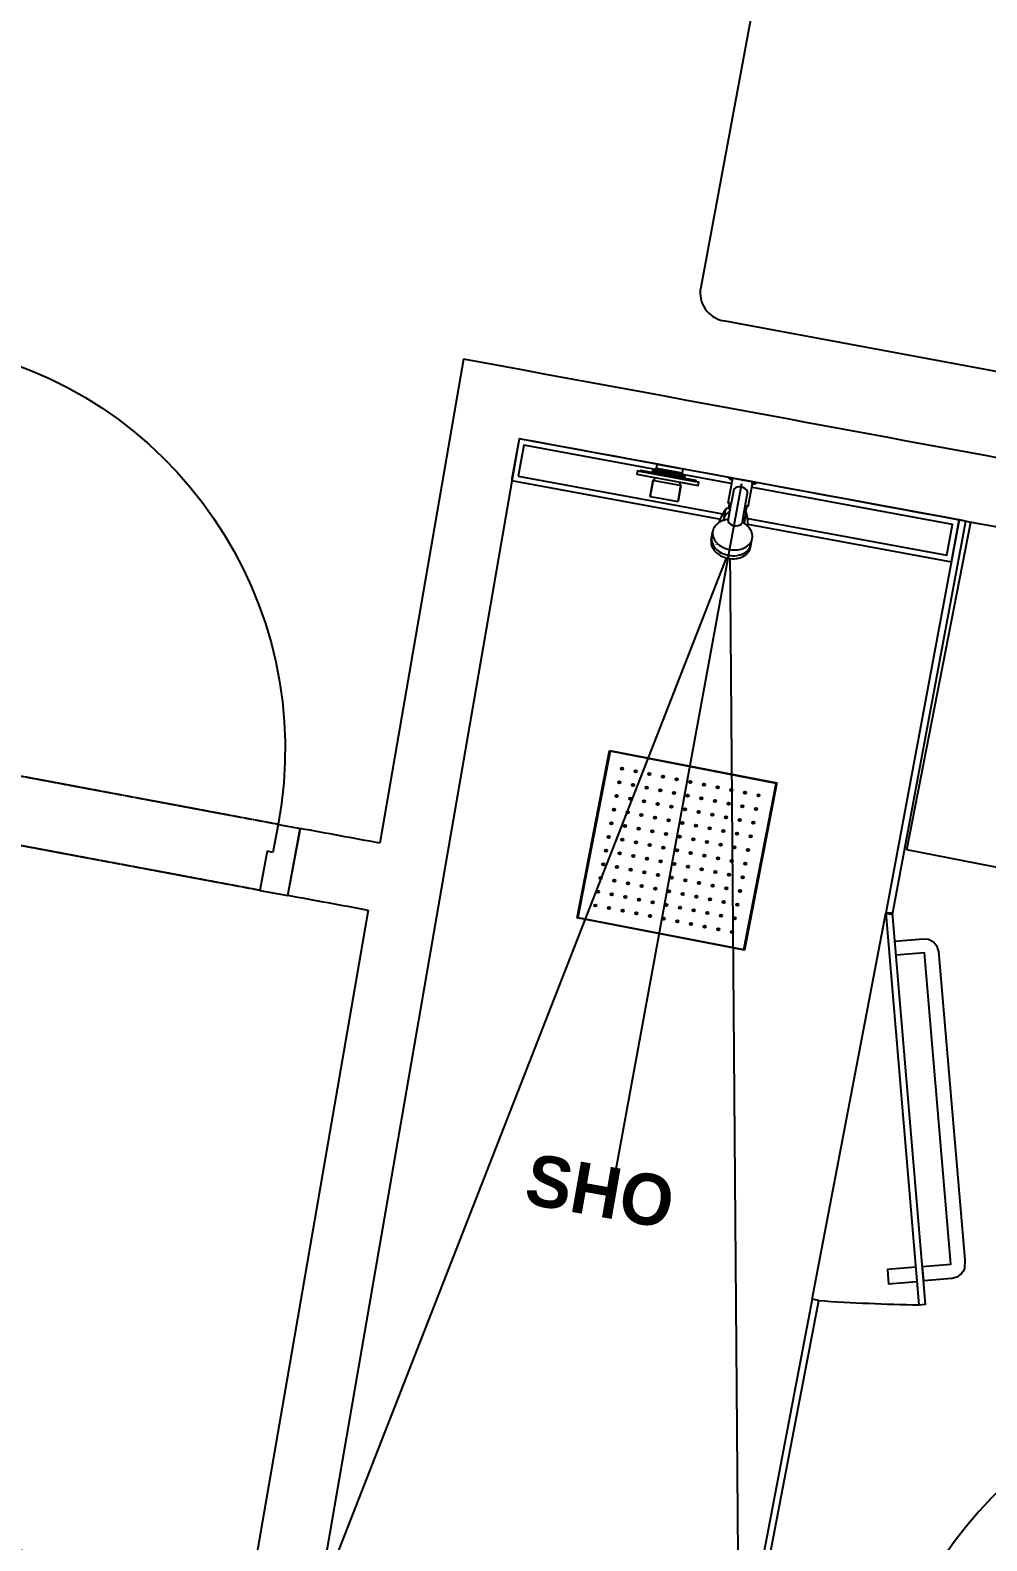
# Model space of a CAD drawing. Extents: x -678889171 to 586587, y -792238163 to 335485.
# Drawn here: x 50438 to 52123, y 29305 to 31963 of the extents above; entities that cross this region are included whole.
import ezdxf
from ezdxf.enums import TextEntityAlignment as Align

# ---------------------------------------------------------------- set-up
doc = ezdxf.new("R2010")
doc.units = 0
doc.header["$MEASUREMENT"] = 0
doc.set_wipeout_variables(frame=1)
doc.linetypes.add('XR-Typ33 8th to11Th$0$HIDDEN', pattern=[0.375, 0.25, -0.125])
doc.linetypes.add('XR-Typ33 8th to11Th$0$XR-A-TYP-8-9-10$0$XR-A-TYP-2-3-4-6-7-8-9-10$0$HIDDEN', pattern=[0.375, 0.25, -0.125])
doc.layers.get('0').update_dxf_attribs({"color": 8})
for name, color, linetype in [('1', 8, 'Continuous'), ('XR-A-9TH-FLOOR$0$A-WALL', 252, 'Continuous'), ('XR-Typ33 8th to11Th$0$A-DOOR', 252, 'Continuous'), ('XR-Typ33 8th to11Th$0$A-FLOR-OVHD', 252, 'XR-Typ33 8th to11Th$0$HIDDEN'), ('XR-Typ33 8th to11Th$0$XR-A-TYP-8-9-10$0$A-FURN-SANT', 252, 'Continuous'), ('XR-Typ33 8th to11Th$0$XR-A-TYP-8-9-10$0$A-GLAZ', 252, 'Continuous'), ('XR-Typ33 8th to11Th$0$XR-A-TYP-8-9-10$0$A-GLAZ-FULL', 252, 'Continuous'), ('XR-Typ33 8th to11Th$0$XR-A-TYP-8-9-10$0$A-WALL', 252, 'Continuous'), ('XR-Typ33 8th to11Th$0$XR-A-TYP-8-9-10$0$I-SPCL', 252, 'Continuous'), ('XR-Typ33 8th to11Th$0$XR-A-TYP-8-9-10$0$XR-A-TYP-2-3-4-6-7-8-9-10$0$A-DOOR', 252, 'Continuous'), ('XR-Typ33 8th to11Th$0$XR-A-TYP-8-9-10$0$XR-A-TYP-2-3-4-6-7-8-9-10$0$A-FLOR-OVHD', 252, 'XR-Typ33 8th to11Th$0$XR-A-TYP-8-9-10$0$XR-A-TYP-2-3-4-6-7-8-9-10$0$HIDDEN'), ('XR-Typ33 8th to11Th$0$XR-A-TYP-8-9-10$0$XREF_3BR$0$I-WC', 252, 'Continuous'), ('XR-Typ33 8th to11Th$0$XR-A-TYP-8-9-10$0$XREF_3BR$0$WC-SERIAL', 252, 'Continuous')]:
    doc.layers.add(name, color=color, linetype=linetype)
doc.styles.add('XR-Typ33 8th to11Th$0$XR-A-TYP-8-9-10$0$XREF_1BR$0$KZT', font='')
doc.styles.add('XR-Typ33 8th to11Th$0$XR-A-TYP-8-9-10$0$XREF_3BR$0$Standard', font='arial.ttf')
doc.styles.get('XR-Typ33 8th to11Th$0$XR-A-TYP-8-9-10$0$XREF_1BR$0$KZT').set_extended_font_data('AvantGarde LT Medium', bold=True)

# ---------------------------------------------------------------- blocks, each defined once
blk = doc.blocks.new('XR-Typ33 8th to11Th$0$XR-A-TYP-8-9-10$0$XREF_3BR$0$XREF-1BA$0$11TH FLOOR PLAN EAST TOWER$0$11TH TO 17TH FLOOR PLAN EAST TOWER$0$CEILING SHOWER')
for p, q in [((0, 30), (30, 30)), ((0, 0), (0, 30)), ((0, 30), (0.1, 29.9)), ((0.1, 29.9), (0.1, 0.1)), ((29.9, 29.9), (0.1, 29.9)), ((30, 30), (29.9, 29.9)), ((29.9, 0.1), (29.9, 29.9)), ((30, 30), (30, 0)), ((0.1, 0.1), (0, 0)), ((30, 0), (0, 0)), ((0.1, 0.1), (29.9, 0.1)), ((29.9, 0.1), (30, 0))]:
    blk.add_line(p, q)
for centre, radius in [((2.75, 27.25), 0.2), ((2.75, 27.25), 0.175), ((2.75, 27.25), 0.125), ((2.75, 27.25), 0.05), ((5.2, 27.25), 0.2), ((5.2, 27.25), 0.175), ((5.2, 27.25), 0.125), ((5.2, 27.25), 0.05), ((7.65, 27.25), 0.2), ((7.65, 27.25), 0.175), ((7.65, 27.25), 0.125), ((7.65, 27.25), 0.05), ((10.1, 27.25), 0.2), ((10.1, 27.25), 0.175), ((10.1, 27.25), 0.125), ((10.1, 27.25), 0.05), ((12.55, 27.25), 0.2), ((12.55, 27.25), 0.175), ((12.55, 27.25), 0.125), ((12.55, 27.25), 0.05), ((15, 27.25), 0.2), ((15, 27.25), 0.175), ((15, 27.25), 0.125), ((15, 27.25), 0.05), ((17.45, 27.25), 0.2), ((17.45, 27.25), 0.175), ((17.45, 27.25), 0.125), ((17.45, 27.25), 0.05), ((19.9, 27.25), 0.2), ((19.9, 27.25), 0.175), ((19.9, 27.25), 0.125), ((19.9, 27.25), 0.05), ((22.35, 27.25), 0.2), ((22.35, 27.25), 0.175), ((22.35, 27.25), 0.125), ((22.35, 27.25), 0.05), ((24.8, 27.25), 0.2), ((24.8, 27.25), 0.175), ((24.8, 27.25), 0.125), ((24.8, 27.25), 0.05), ((27.25, 27.25), 0.2), ((27.25, 27.25), 0.175), ((27.25, 27.25), 0.125), ((27.25, 27.25), 0.05), ((2.75, 24.8), 0.2), ((2.75, 24.8), 0.175), ((2.75, 24.8), 0.125), ((2.75, 24.8), 0.05), ((5.2, 24.8), 0.2), ((5.2, 24.8), 0.175), ((5.2, 24.8), 0.125), ((5.2, 24.8), 0.05), ((7.65, 24.8), 0.2), ((7.65, 24.8), 0.175), ((7.65, 24.8), 0.125), ((7.65, 24.8), 0.05), ((10.1, 24.8), 0.2), ((10.1, 24.8), 0.175), ((10.1, 24.8), 0.125), ((10.1, 24.8), 0.05), ((12.55, 24.8), 0.2), ((12.55, 24.8), 0.175), ((12.55, 24.8), 0.125), ((12.55, 24.8), 0.05), ((15, 24.8), 0.2), ((15, 24.8), 0.175), ((15, 24.8), 0.125), ((15, 24.8), 0.05), ((17.45, 24.8), 0.2), ((17.45, 24.8), 0.175), ((17.45, 24.8), 0.125), ((17.45, 24.8), 0.05), ((19.9, 24.8), 0.2), ((19.9, 24.8), 0.175), ((19.9, 24.8), 0.125), ((19.9, 24.8), 0.05), ((22.35, 24.8), 0.2), ((22.35, 24.8), 0.175), ((22.35, 24.8), 0.125), ((22.35, 24.8), 0.05), ((24.8, 24.8), 0.2), ((24.8, 24.8), 0.175), ((24.8, 24.8), 0.125), ((24.8, 24.8), 0.05), ((27.25, 24.8), 0.2), ((27.25, 24.8), 0.175), ((27.25, 24.8), 0.125), ((27.25, 24.8), 0.05), ((2.75, 22.35), 0.2), ((2.75, 22.35), 0.175), ((2.75, 22.35), 0.125), ((2.75, 22.35), 0.05), ((5.2, 22.35), 0.2), ((5.2, 22.35), 0.175), ((5.2, 22.35), 0.125), ((5.2, 22.35), 0.05), ((7.65, 22.35), 0.2), ((7.65, 22.35), 0.175), ((7.65, 22.35), 0.125), ((7.65, 22.35), 0.05), ((10.1, 22.35), 0.2), ((10.1, 22.35), 0.175), ((10.1, 22.35), 0.125), ((10.1, 22.35), 0.05), ((12.55, 22.35), 0.2), ((12.55, 22.35), 0.175), ((12.55, 22.35), 0.125), ((12.55, 22.35), 0.05), ((15, 22.35), 0.2), ((15, 22.35), 0.175), ((15, 22.35), 0.125), ((15, 22.35), 0.05), ((17.45, 22.35), 0.2), ((17.45, 22.35), 0.175), ((17.45, 22.35), 0.125), ((17.45, 22.35), 0.05), ((19.9, 22.35), 0.2), ((19.9, 22.35), 0.175), ((19.9, 22.35), 0.125), ((19.9, 22.35), 0.05), ((22.35, 22.35), 0.2), ((22.35, 22.35), 0.175), ((22.35, 22.35), 0.125), ((22.35, 22.35), 0.05), ((24.8, 22.35), 0.2), ((24.8, 22.35), 0.175), ((24.8, 22.35), 0.125), ((24.8, 22.35), 0.05), ((27.25, 22.35), 0.2), ((27.25, 22.35), 0.175), ((27.25, 22.35), 0.125), ((27.25, 22.35), 0.05), ((2.75, 19.9), 0.2), ((2.75, 19.9), 0.175), ((2.75, 19.9), 0.125), ((2.75, 19.9), 0.05), ((5.2, 19.9), 0.2), ((5.2, 19.9), 0.175), ((5.2, 19.9), 0.125), ((5.2, 19.9), 0.05), ((7.65, 19.9), 0.2), ((7.65, 19.9), 0.175), ((7.65, 19.9), 0.125), ((7.65, 19.9), 0.05), ((10.1, 19.9), 0.2), ((10.1, 19.9), 0.175), ((10.1, 19.9), 0.125), ((10.1, 19.9), 0.05), ((12.55, 19.9), 0.2), ((12.55, 19.9), 0.175), ((12.55, 19.9), 0.125), ((12.55, 19.9), 0.05), ((15, 19.9), 0.2), ((15, 19.9), 0.175), ((15, 19.9), 0.125), ((15, 19.9), 0.05), ((17.45, 19.9), 0.2), ((17.45, 19.9), 0.175), ((17.45, 19.9), 0.125), ((17.45, 19.9), 0.05), ((19.9, 19.9), 0.2), ((19.9, 19.9), 0.175), ((19.9, 19.9), 0.125), ((19.9, 19.9), 0.05), ((22.35, 19.9), 0.2), ((22.35, 19.9), 0.175), ((22.35, 19.9), 0.125), ((22.35, 19.9), 0.05), ((24.8, 19.9), 0.2), ((24.8, 19.9), 0.175), ((24.8, 19.9), 0.125), ((24.8, 19.9), 0.05), ((27.25, 19.9), 0.2), ((27.25, 19.9), 0.175), ((27.25, 19.9), 0.125), ((27.25, 19.9), 0.05), ((2.75, 17.45), 0.2), ((2.75, 17.45), 0.175), ((2.75, 17.45), 0.125), ((2.75, 17.45), 0.05), ((5.2, 17.45), 0.2), ((5.2, 17.45), 0.175), ((5.2, 17.45), 0.125), ((5.2, 17.45), 0.05), ((7.65, 17.45), 0.2), ((7.65, 17.45), 0.175), ((7.65, 17.45), 0.125), ((7.65, 17.45), 0.05), ((10.1, 17.45), 0.2), ((10.1, 17.45), 0.175), ((10.1, 17.45), 0.125), ((10.1, 17.45), 0.05), ((12.55, 17.45), 0.2), ((12.55, 17.45), 0.175), ((12.55, 17.45), 0.125), ((12.55, 17.45), 0.05), ((15, 17.45), 0.2), ((15, 17.45), 0.175), ((15, 17.45), 0.125), ((15, 17.45), 0.05), ((17.45, 17.45), 0.2), ((17.45, 17.45), 0.175), ((17.45, 17.45), 0.125), ((17.45, 17.45), 0.05), ((19.9, 17.45), 0.2), ((19.9, 17.45), 0.175), ((19.9, 17.45), 0.125), ((19.9, 17.45), 0.05), ((22.35, 17.45), 0.2), ((22.35, 17.45), 0.175), ((22.35, 17.45), 0.125), ((22.35, 17.45), 0.05), ((24.8, 17.45), 0.2), ((24.8, 17.45), 0.175), ((24.8, 17.45), 0.125), ((24.8, 17.45), 0.05), ((27.25, 17.45), 0.2), ((27.25, 17.45), 0.175), ((27.25, 17.45), 0.125), ((27.25, 17.45), 0.05), ((2.75, 15), 0.2), ((2.75, 15), 0.175), ((2.75, 15), 0.125), ((2.75, 15), 0.05), ((5.2, 15), 0.2), ((5.2, 15), 0.175), ((5.2, 15), 0.125), ((5.2, 15), 0.05), ((7.65, 15), 0.2), ((7.65, 15), 0.175), ((7.65, 15), 0.125), ((7.65, 15), 0.05), ((10.1, 15), 0.2), ((10.1, 15), 0.175), ((10.1, 15), 0.125), ((10.1, 15), 0.05), ((12.55, 15), 0.2), ((12.55, 15), 0.175), ((12.55, 15), 0.125), ((12.55, 15), 0.05), ((15, 15), 0.2), ((15, 15), 0.175), ((15, 15), 0.125), ((15, 15), 0.05), ((17.45, 15), 0.2), ((17.45, 15), 0.175), ((17.45, 15), 0.125), ((17.45, 15), 0.05), ((19.9, 15), 0.2), ((19.9, 15), 0.175), ((19.9, 15), 0.125), ((19.9, 15), 0.05), ((22.35, 15), 0.2), ((22.35, 15), 0.175), ((22.35, 15), 0.125), ((22.35, 15), 0.05), ((24.8, 15), 0.2), ((24.8, 15), 0.175), ((24.8, 15), 0.125), ((24.8, 15), 0.05), ((27.25, 15), 0.2), ((27.25, 15), 0.175), ((27.25, 15), 0.125), ((27.25, 15), 0.05), ((2.75, 12.55), 0.2), ((2.75, 12.55), 0.175), ((2.75, 12.55), 0.125), ((2.75, 12.55), 0.05), ((5.2, 12.55), 0.2), ((5.2, 12.55), 0.175), ((5.2, 12.55), 0.125), ((5.2, 12.55), 0.05), ((7.65, 12.55), 0.2), ((7.65, 12.55), 0.175), ((7.65, 12.55), 0.125), ((7.65, 12.55), 0.05), ((10.1, 12.55), 0.2), ((10.1, 12.55), 0.175), ((10.1, 12.55), 0.125), ((10.1, 12.55), 0.05), ((12.55, 12.55), 0.2), ((12.55, 12.55), 0.175), ((12.55, 12.55), 0.125), ((12.55, 12.55), 0.05), ((15, 12.55), 0.2), ((15, 12.55), 0.175), ((15, 12.55), 0.125), ((15, 12.55), 0.05), ((17.45, 12.55), 0.2), ((17.45, 12.55), 0.175), ((17.45, 12.55), 0.125), ((17.45, 12.55), 0.05), ((19.9, 12.55), 0.2), ((19.9, 12.55), 0.175), ((19.9, 12.55), 0.125), ((19.9, 12.55), 0.05), ((22.35, 12.55), 0.2), ((22.35, 12.55), 0.175), ((22.35, 12.55), 0.125), ((22.35, 12.55), 0.05), ((24.8, 12.55), 0.2), ((24.8, 12.55), 0.175), ((24.8, 12.55), 0.125), ((24.8, 12.55), 0.05), ((27.25, 12.55), 0.2), ((27.25, 12.55), 0.175), ((27.25, 12.55), 0.125), ((27.25, 12.55), 0.05), ((2.75, 10.1), 0.2), ((2.75, 10.1), 0.175), ((2.75, 10.1), 0.125), ((2.75, 10.1), 0.05), ((5.2, 10.1), 0.2), ((5.2, 10.1), 0.175), ((5.2, 10.1), 0.125), ((5.2, 10.1), 0.05), ((7.65, 10.1), 0.2), ((7.65, 10.1), 0.175), ((7.65, 10.1), 0.125), ((7.65, 10.1), 0.05), ((10.1, 10.1), 0.2), ((10.1, 10.1), 0.175), ((10.1, 10.1), 0.125), ((10.1, 10.1), 0.05), ((12.55, 10.1), 0.2), ((12.55, 10.1), 0.175), ((12.55, 10.1), 0.125), ((12.55, 10.1), 0.05), ((15, 10.1), 0.2), ((15, 10.1), 0.175), ((15, 10.1), 0.125), ((15, 10.1), 0.05), ((17.45, 10.1), 0.2), ((17.45, 10.1), 0.175), ((17.45, 10.1), 0.125), ((17.45, 10.1), 0.05), ((19.9, 10.1), 0.2), ((19.9, 10.1), 0.175), ((19.9, 10.1), 0.125), ((19.9, 10.1), 0.05), ((22.35, 10.1), 0.2), ((22.35, 10.1), 0.175), ((22.35, 10.1), 0.125), ((22.35, 10.1), 0.05), ((24.8, 10.1), 0.2), ((24.8, 10.1), 0.175), ((24.8, 10.1), 0.125), ((24.8, 10.1), 0.05), ((27.25, 10.1), 0.2), ((27.25, 10.1), 0.175), ((27.25, 10.1), 0.125), ((27.25, 10.1), 0.05), ((2.75, 7.65), 0.2), ((2.75, 5.2), 0.2), ((2.75, 7.65), 0.175), ((2.75, 5.2), 0.175), ((2.75, 7.65), 0.125), ((2.75, 5.2), 0.125), ((2.75, 7.65), 0.05), ((5.2, 7.65), 0.2), ((5.2, 5.2), 0.2), ((5.2, 7.65), 0.175), ((5.2, 5.2), 0.175), ((5.2, 7.65), 0.125), ((5.2, 5.2), 0.125), ((5.2, 7.65), 0.05), ((7.65, 7.65), 0.2), ((7.65, 5.2), 0.2), ((7.65, 7.65), 0.175), ((7.65, 5.2), 0.175), ((7.65, 7.65), 0.125), ((7.65, 5.2), 0.125), ((7.65, 7.65), 0.05), ((10.1, 7.65), 0.2), ((10.1, 5.2), 0.2), ((10.1, 7.65), 0.175), ((10.1, 5.2), 0.175), ((10.1, 7.65), 0.125), ((10.1, 5.2), 0.125), ((10.1, 7.65), 0.05), ((12.55, 7.65), 0.2), ((12.55, 5.2), 0.2), ((12.55, 7.65), 0.175), ((12.55, 5.2), 0.175), ((12.55, 7.65), 0.125), ((12.55, 5.2), 0.125), ((12.55, 7.65), 0.05), ((15, 7.65), 0.2), ((15, 5.2), 0.2), ((15, 7.65), 0.175), ((15, 5.2), 0.175), ((15, 7.65), 0.125), ((15, 5.2), 0.125), ((15, 7.65), 0.05), ((17.45, 7.65), 0.2), ((17.45, 5.2), 0.2), ((17.45, 7.65), 0.175), ((17.45, 5.2), 0.175), ((17.45, 7.65), 0.125), ((17.45, 5.2), 0.125), ((17.45, 7.65), 0.05), ((19.9, 7.65), 0.2), ((19.9, 5.2), 0.2), ((19.9, 7.65), 0.175), ((19.9, 5.2), 0.175), ((19.9, 7.65), 0.125), ((19.9, 5.2), 0.125), ((19.9, 7.65), 0.05), ((22.35, 7.65), 0.2), ((22.35, 5.2), 0.2), ((22.35, 7.65), 0.175), ((22.35, 5.2), 0.175), ((22.35, 7.65), 0.125), ((22.35, 5.2), 0.125), ((22.35, 7.65), 0.05), ((24.8, 7.65), 0.2), ((24.8, 5.2), 0.2), ((24.8, 7.65), 0.175), ((24.8, 5.2), 0.175), ((24.8, 7.65), 0.125), ((24.8, 5.2), 0.125), ((24.8, 7.65), 0.05), ((27.25, 7.65), 0.2), ((27.25, 5.2), 0.2), ((27.25, 7.65), 0.175), ((27.25, 5.2), 0.175), ((27.25, 7.65), 0.125), ((27.25, 5.2), 0.125), ((27.25, 7.65), 0.05), ((2.75, 2.75), 0.2), ((2.75, 2.75), 0.175), ((2.75, 2.75), 0.125), ((2.75, 5.2), 0.05), ((2.75, 2.75), 0.05), ((5.2, 2.75), 0.2), ((5.2, 2.75), 0.175), ((5.2, 2.75), 0.125), ((5.2, 5.2), 0.05), ((5.2, 2.75), 0.05), ((7.65, 2.75), 0.2), ((7.65, 2.75), 0.175), ((7.65, 2.75), 0.125), ((7.65, 5.2), 0.05), ((7.65, 2.75), 0.05), ((10.1, 2.75), 0.2), ((10.1, 2.75), 0.175), ((10.1, 2.75), 0.125), ((10.1, 5.2), 0.05), ((10.1, 2.75), 0.05), ((12.55, 2.75), 0.2), ((12.55, 2.75), 0.175), ((12.55, 2.75), 0.125), ((12.55, 5.2), 0.05), ((12.55, 2.75), 0.05), ((15, 2.75), 0.2), ((15, 2.75), 0.175), ((15, 2.75), 0.125), ((15, 5.2), 0.05), ((15, 2.75), 0.05), ((17.45, 2.75), 0.2), ((17.45, 2.75), 0.175), ((17.45, 2.75), 0.125), ((17.45, 5.2), 0.05), ((17.45, 2.75), 0.05), ((19.9, 2.75), 0.2), ((19.9, 2.75), 0.175), ((19.9, 2.75), 0.125), ((19.9, 5.2), 0.05), ((19.9, 2.75), 0.05), ((22.35, 2.75), 0.2), ((22.35, 2.75), 0.175), ((22.35, 2.75), 0.125), ((22.35, 5.2), 0.05), ((22.35, 2.75), 0.05), ((24.8, 2.75), 0.2), ((24.8, 2.75), 0.175), ((24.8, 2.75), 0.125), ((24.8, 5.2), 0.05), ((24.8, 2.75), 0.05), ((27.25, 2.75), 0.2), ((27.25, 2.75), 0.175), ((27.25, 2.75), 0.125), ((27.25, 5.2), 0.05), ((27.25, 2.75), 0.05)]:
    blk.add_circle(centre, radius)
blk = doc.blocks.new('XR-Typ33 8th to11Th$0$XR-A-TYP-8-9-10$0$XREF_3BR$0$Ct370p')
at = {"layer": 'XR-Typ33 8th to11Th$0$XR-A-TYP-8-9-10$0$XREF_3BR$0$WC-SERIAL', "style": 'XR-Typ33 8th to11Th$0$XR-A-TYP-8-9-10$0$XREF_3BR$0$Standard', "flags": 3}
blk.add_attdef('SERIAL', text='', height=0.0236, dxfattribs=at).set_placement((0.0131, 0.0545), align=Align.TOP_CENTER)
blk.add_wipeout([(-0.0284, -0.0817), (-0.0328, -0.0877), (-0.0353, -0.0974), (-0.0351, -0.1), (-0.0353, -0.1131), (-0.0347, -0.1181), (-0.034, -0.1203), (-0.0317, -0.1247), (-0.0305, -0.1264), (-0.0283, -0.1289), (-0.025, -0.1318), (-0.0214, -0.1342), (-0.0173, -0.1363), (-0.007, -0.1391), (0, -0.1396), (0.0056, -0.1393), (0.0139, -0.1375), (0.0202, -0.1349), (0.0223, -0.1337), (0.0257, -0.1313), (0.0275, -0.1297), (0.0294, -0.1278), (0.0318, -0.1246), (0.0328, -0.1228), (0.0339, -0.1205), (0.0347, -0.1181), (0.0351, -0.1163), (0.0352, -0.1149), (0.0353, -0.0988), (0.0352, -0.095), (0.0343, -0.0912), (0.0336, -0.0892), (0.0328, -0.0877), (0.0304, -0.0841), (0.0286, -0.0818), (0.0263, -0.0797), (0.0241, -0.078), (0.0232, -0.073), (0.0221, -0.0684), (0.0212, -0.0654), (0.0202, -0.0623), (0.0191, -0.0595), (0.0164, -0.0535), (0.0148, -0.0535), (0.0157, -0.044), (0.0179, -0.044), (0.0179, -0.0034), (0.0201, -0.0028), (0.0219, -0.0021), (0.0219, -0.0021), (0.024, -0.0011), (0.0256, 0), (-0.0256, 0), (-0.0238, -0.001), (-0.0219, -0.0019), (-0.0206, -0.0024), (-0.0206, -0.0024), (-0.0195, -0.0027), (-0.0179, -0.0031), (-0.0179, -0.044), (-0.0157, -0.044), (-0.0156, -0.0459), (-0.0155, -0.0469), (-0.0153, -0.0487), (-0.0152, -0.0502), (-0.0151, -0.0513), (-0.0148, -0.0535), (-0.0183, -0.0535), (-0.0194, -0.0554), (-0.0208, -0.0581), (-0.0225, -0.0617), (-0.0241, -0.0657), (-0.0249, -0.0682), (-0.0254, -0.0702), (-0.0259, -0.0721), (-0.0263, -0.0738), (-0.0267, -0.0755), (-0.0271, -0.0777), (-0.0272, -0.0789), (-0.0274, -0.0807)]).dxf.layer = 'XR-Typ33 8th to11Th$0$XR-A-TYP-8-9-10$0$A-FURN-SANT'
at = {"layer": 'XR-Typ33 8th to11Th$0$XR-A-TYP-8-9-10$0$A-FURN-SANT'}
for p, q in [((-0.0179, 0.0001), (-0.0179, -0.0031)), ((0.0179, -0.0034), (0.0179, 0)), ((-0.0179, -0.0031), (-0.0179, -0.044)), ((-0.0125, -0.0179), (-0.0125, -0.044)), ((0.0125, -0.0179), (0.0125, -0.044)), ((0.0179, -0.0034), (0.0179, -0.044)), ((-0.0157, -0.044), (-0.0179, -0.044)), ((-0.0125, -0.044), (-0.0157, -0.044)), ((-0.0125, -0.044), (-0.0125, -0.0449)), ((-0.0125, -0.0449), (-0.0125, -0.0726)), ((0.0157, -0.044), (0.0125, -0.044)), ((0.0125, -0.044), (0.0125, -0.0449)), ((0.0125, -0.0449), (0.0125, -0.0726)), ((0.0179, -0.044), (0.0157, -0.044)), ((-0.0125, -0.0726), (-0.0125, -0.0755)), ((0.0125, -0.0726), (0.0125, -0.0755)), ((-0.0353, -0.1131), (-0.0353, -0.0974)), ((0.0353, -0.1131), (0.0353, -0.0974)), ((-0.025, -0.1197), (-0.025, -0.1203))]:
    blk.add_line(p, q, dxfattribs=at)
blk.add_lwpolyline([(0.0256, 0), (-0.0256, 0)], dxfattribs=at)
for points in [[(0.0179, -0.0034, 0.114656), (0.0256, 0, -2.040379)], [(-0.0256, 0, 0.077689), (-0.0179, -0.0031)], [(-0.0157, -0.044, 0.011754), (-0.0148, -0.0535, 0.871529)], [(0.0157, -0.044, -0.011754), (0.0148, -0.0535, -0.871529)], [(-0.0146, -0.0535), (-0.0183, -0.0535, 0.109472), (-0.0274, -0.0807, 0.086388)], [(-0.0125, -0.0726, 0.007696), (-0.0139, -0.073, 0.085827), (-0.025, -0.0786, 0.02845), (-0.0274, -0.0807, 0.126727)], [(-0.0199, -0.0754, 0.02661), (-0.0202, -0.0569, 42.430898)], [(-0.0125, -0.059, 0.178938), (-0.02, -0.0699, -7.981732)], [(-0.0125, -0.0535), (-0.0146, -0.0535, 0.161895)], [(0.0148, -0.0535), (0.0125, -0.0535, 0.161895)], [(0.0169, -0.0699, 0.122998), (0.0125, -0.0617, -7.981732)], [(0.0241, -0.078, 0.078791), (0.0139, -0.073, 0.007696), (0.0125, -0.0726, 0.075508)], [(0.0164, -0.0535), (0.0148, -0.0535, 0.161895)], [(0.0241, -0.078, 0.079947), (0.0164, -0.0535, -0.237182)], [(0.0169, -0.0741, -0.017041), (0.0168, -0.0551, -135.175436)], [(0.0353, -0.0974, 0.126727), (0.0328, -0.0877, 0.075666), (0.0276, -0.0809, 0.030149), (0.025, -0.0786, 0.006989), (0.0241, -0.078, 0.007696)], [(-0.0274, -0.0807, 0.011783), (-0.0284, -0.0817, 0.065531), (-0.0328, -0.0877, 0.126727), (-0.0353, -0.0974, 0.126727)], [(-0.0353, -0.0974, 0.126727), (-0.0328, -0.1071, 0.106057), (-0.025, -0.1161, 0.085827), (-0.0139, -0.1218, 0.075508), (0, -0.1239, 0.075508), (0.0139, -0.1218, 0.085827), (0.025, -0.1161, 0.106057), (0.0328, -0.1071, 0.126727), (0.0353, -0.0974, 0.126727)], [(0.0353, -0.0988, 0.018272), (0.0353, -0.0974, 0.126727)], [(-0.0353, -0.1078, 0.126727), (-0.0328, -0.1175, 0.106057), (-0.025, -0.1266, 0.085827), (-0.0139, -0.1322, 0.075508), (0, -0.1343, 0.075508), (0.0139, -0.1322, 0.085827), (0.025, -0.1266, 0.106057), (0.0328, -0.1175, 0.126727), (0.0353, -0.1078, 0.126727)], [(-0.0353, -0.1131, 0.126727), (-0.0328, -0.1228, 0.106057), (-0.025, -0.1318, 0.07797), (-0.015, -0.1371, 0.007804), (-0.0139, -0.1375, 0.075508), (0, -0.1396, 0.075508), (0.0139, -0.1375, 0.007804), (0.015, -0.1371, 0.07797), (0.025, -0.1318, 0.106057), (0.0328, -0.1228, 0.126727), (0.0353, -0.1131, 0.126727)]]:
    blk.add_lwpolyline(points, format="xyb", dxfattribs=at)
for centre, start, end in [((0, -0.0282), 39.4183, 140.5817), ((0, -0.0652), 219.4183, 320.5817)]:
    blk.add_arc(centre, 0.0162, start, end, dxfattribs=at)
blk.add_point((0, 0), dxfattribs=at)
blk.add_point((0, 0), dxfattribs=at)
blk = doc.blocks.new('XR-Typ33 8th to11Th$0$XR-A-TYP-8-9-10$0$XREF_3BR$0$SHOWER C')
at = {"layer": 'XR-Typ33 8th to11Th$0$XR-A-TYP-8-9-10$0$A-FURN-SANT'}
for p, q in [((4660.1, 6568.9, 0), (4659.6, 6568.4, 0)), ((4659.6, 6568.4, 0), (4705.6, 6568.4, 0)), ((4659.6, 6568.4, 0), (4659.6, 6561.9, 0)), ((4705.1, 6568.9, 0), (4660.1, 6568.9, 0)), ((4705.6, 6568.4, 0), (4705.1, 6568.9, 0)), ((4705.6, 6561.9, 0), (4705.6, 6568.4, 0)), ((4737.6, 6550.9, 0), (4627.6, 6550.9, 0)), ((4737.6, 6544.9, 0), (4627.6, 6544.9, 0)), ((4732.6, 6552.9, 0), (4642.6, 6552.9, 0)), ((4654.6, 6556.9, 0), (4653.6, 6555.9, 0)), ((4653.6, 6555.9, 0), (4711.6, 6555.9, 0)), ((4653.6, 6555.9, 0), (4653.6, 6552.9, 0)), ((4710.6, 6556.9, 0), (4654.6, 6556.9, 0)), ((4659.6, 6561.9, 0), (4656.6, 6558.9, 0)), ((4708.6, 6558.9, 0), (4656.6, 6558.9, 0)), ((4656.6, 6558.9, 0), (4656.6, 6556.9, 0)), ((4657.6, 6556.9, 0), (4657.6, 6559.8, 0)), ((4657.6, 6539.8, 0), (4657.6, 6511.4, 0)), ((4705.6, 6561.9, 0), (4659.6, 6561.9, 0)), ((4659.6, 6540, 0), (4659.6, 6540, 0)), ((4659.6, 6540, 0), (4659.6, 6539.8, 0)), ((4705.6, 6539.8, 0), (4659.6, 6539.8, 0)), ((4708.6, 6558.9, 0), (4705.6, 6561.9, 0)), ((4705.6, 6539.8, 0), (4705.6, 6540, 0)), ((4707.6, 6540, 0), (4707.6, 6540, 0)), ((4707.6, 6511.4, 0), (4707.6, 6539.8, 0)), ((4707.7, 6556.9, 0), (4707.7, 6559.8, 0)), ((4708.6, 6556.9, 0), (4708.6, 6558.9, 0)), ((4711.6, 6555.9, 0), (4710.6, 6556.9, 0)), ((4711.6, 6552.9, 0), (4711.6, 6555.9, 0))]:
    blk.add_line(p, q, dxfattribs=at)
at = {"layer": 'XR-Typ33 8th to11Th$0$XR-A-TYP-8-9-10$0$A-FURN-SANT', "elevation": 0}
blk.add_lwpolyline([(4693.1, 6510.9), (4693.1, 6510.9), (4658.1, 6510.9, -0.414214), (4657.6, 6511.4), (4657.6, 6539.8), (4659.6, 6539.8), (4659.6, 6540), (4659.6, 6540), (4659.6, 6540), (4659.6, 6540), (4659.6, 6544.9), (4627.6, 6544.9), (4627.6, 6550.9), (4632.6, 6550.9), (4632.6, 6552.9), (4732.6, 6552.9), (4732.6, 6550.9), (4737.6, 6550.9), (4737.6, 6544.9), (4705.6, 6544.9), (4705.6, 6540), (4705.6, 6540), (4705.6, 6540), (4705.6, 6540), (4705.6, 6539.8), (4707.6, 6539.8), (4707.6, 6511.4, -0.414214), (4707.1, 6510.9), (4693.1, 6510.9)], format="xyb", dxfattribs=at)
blk = doc.blocks.new('*U1284')
for p, q in [((0, -20), (0, -140)), ((50, -20), (0, -20)), ((50, -90), (50, -20)), ((850, -90), (850, -20)), ((850, -20), (900, -20)), ((900, -20), (900, -140)), ((40, -140), (40, -90)), ((40, -90), (50, -90)), ((860, -90), (850, -90)), ((860, -140), (860, -90)), ((40, -140), (0, -140)), ((860, -140), (900, -140)), ((40, -860), (40, -240)), ((90, -860), (90, -240))]:
    blk.add_line(p, q)
for points in [[(90, -240), (40, -240), (40, -140), (90, -140), (90, -227)], [(90, -860), (40, -860), (40, -960), (90, -960), (90, -873), (90, -960)]]:
    blk.add_lwpolyline(points, close=True)
blk.add_arc((40, -140), 820, 270, 360)
at = {"layer": 'XR-Typ33 8th to11Th$0$XR-A-TYP-8-9-10$0$XR-A-TYP-2-3-4-6-7-8-9-10$0$A-FLOR-OVHD'}
for p, q in [((850, -20), (50, -20)), ((860, -140), (40, -140))]:
    blk.add_line(p, q, dxfattribs=at)
blk = doc.blocks.new('*U1285')
for p, q in [((710, 720), (710, 200)), ((760, 720), (760, 200)), ((0, -20), (0, 100)), ((40, 100), (0, 100)), ((40, 100), (40, 50)), ((760, 100), (760, 50)), ((760, 100), (800, 100)), ((800, -20), (800, 100)), ((40, 50), (50, 50)), ((50, 50), (50, -20)), ((750, 50), (750, -20)), ((760, 50), (750, 50)), ((50, -20), (0, -20)), ((750, -20), (800, -20))]:
    blk.add_line(p, q)
for points in [[(710, 720), (760, 720), (760, 820), (710, 820), (710, 733), (710, 820)], [(710, 200), (760, 200), (760, 100), (710, 100), (710, 187)]]:
    blk.add_lwpolyline(points, close=True)
blk.add_arc((760, 100), 720, 90, 180)
at = {"layer": 'XR-Typ33 8th to11Th$0$XR-A-TYP-8-9-10$0$XR-A-TYP-2-3-4-6-7-8-9-10$0$A-FLOR-OVHD'}
for p, q in [((40, 100), (760, 100)), ((50, -20), (750, -20))]:
    blk.add_line(p, q, dxfattribs=at)
blk = doc.blocks.new('*U1290')
for p, q in [((710, 720), (710, 200)), ((760, 720), (760, 200)), ((0, -20), (0, 100)), ((40, 100), (0, 100)), ((40, 100), (40, 50)), ((760, 100), (760, 50)), ((760, 100), (800, 100)), ((800, -20), (800, 100)), ((40, 50), (50, 50)), ((50, 50), (50, -20)), ((750, 50), (750, -20)), ((760, 50), (750, 50)), ((50, -20), (0, -20)), ((750, -20), (800, -20))]:
    blk.add_line(p, q)
for points in [[(710, 720), (760, 720), (760, 820), (710, 820), (710, 733), (710, 820)], [(710, 200), (760, 200), (760, 100), (710, 100), (710, 187)]]:
    blk.add_lwpolyline(points, close=True)
blk.add_arc((760, 100), 720, 90, 180)
at = {"layer": 'XR-Typ33 8th to11Th$0$A-FLOR-OVHD'}
for p, q in [((40, 100), (760, 100)), ((50, -20), (750, -20))]:
    blk.add_line(p, q, dxfattribs=at)
blk = doc.blocks.new('XR-Typ33 8th to11Th')
at = {"layer": 'XR-Typ33 8th to11Th$0$XR-A-TYP-8-9-10$0$A-FURN-SANT'}
for p, q in [((54782.4, 16999, 0), (54895, 17575.4, 0)), ((56022.3, 16753.9, 0), (54782.4, 16999, 0))]:
    blk.add_line(p, q, dxfattribs=at)
at = {"layer": 'XR-Typ33 8th to11Th$0$XR-A-TYP-8-9-10$0$A-FURN-SANT', "extrusion": (-3.03284e-09, 5.76071e-10, 1), "elevation": 0}
for points in [[(54086, 17648.6), (54860.7, 17505.5), (54874.4, 17579.3), (54099.7, 17722.3)], [(54097.7, 17656.6), (54852.7, 17517.2), (54862.7, 17571.2), (54107.7, 17710.7)]]:
    blk.add_lwpolyline(points, close=True, dxfattribs=at)
at = {"layer": 'XR-Typ33 8th to11Th$0$XR-A-TYP-8-9-10$0$A-FURN-SANT', "elevation": 0}
for points in [[(53744, 15668.3), (54470.5, 17527.3), (54486.6, 15534.8)], [(54797.9, 16264.3), (54748, 16260.1), (54750.1, 16235.2), (54800, 16239.4)]]:
    blk.add_lwpolyline(points, dxfattribs=at)
blk.add_lwpolyline([(54884.1, 16277.3), (54883.5, 16262.2), (54881.2, 16256.8), (54878.7, 16253.4), (54870.3, 16247), (54861.7, 16244.6), (54811.9, 16240.4), (54809.8, 16265.3), (54859.6, 16269.6), (54813.3, 16817.6), (54763.4, 16813.4), (54761.3, 16838.3), (54811.1, 16842.5), (54820.4, 16841.6), (54829.4, 16836.7), (54834.6, 16830.5), (54838.2, 16819.7)], close=True, dxfattribs=at)
at = {"layer": 'XR-Typ33 8th to11Th$0$XR-A-TYP-8-9-10$0$A-GLAZ', "elevation": 0}
for points in [[(54886.2, 17577.1), (54874.4, 17579.3), (54745.1, 16887.1), (54757, 16885)], [(54757.1, 16888.1), (54745.1, 16887.1), (54803.5, 16198), (54815.4, 16199)], [(54627.1, 16205.7), (54615.3, 16207.8), (54487.2, 15534.7), (54498, 15532.7)]]:
    blk.add_lwpolyline(points, close=True, dxfattribs=at)
at = {"layer": 'XR-Typ33 8th to11Th$0$XR-A-TYP-8-9-10$0$A-GLAZ-FULL', "elevation": 0}
blk.add_lwpolyline([(54615.3, 16207.8), (54745.1, 16887.1)], dxfattribs=at)
at = {"layer": 'XR-Typ33 8th to11Th$0$XR-A-TYP-8-9-10$0$A-GLAZ-FULL'}
blk.add_arc((54891.6, 20253.3, 0), 4056.3, 266.2614, 268.7557, dxfattribs=at)
at = {"layer": 'XR-Typ33 8th to11Th$0$XR-A-TYP-8-9-10$0$A-WALL'}
for p, q in [((54001.8, 17862.4), (53854.4, 17010.7)), ((54099.4, 17722.4), (53744.2, 15669.8, 0)), ((53834, 16892.4), (53626.2, 15691.5))]:
    blk.add_line(p, q, dxfattribs=at)
at = {"layer": 'XR-Typ33 8th to11Th$0$XR-A-TYP-8-9-10$0$A-WALL', "elevation": 0}
blk.add_lwpolyline([(53692.5, 16918.4), (53714.1, 17036.4)], dxfattribs=at)
at = {"layer": 'XR-Typ33 8th to11Th$0$XR-A-TYP-8-9-10$0$A-WALL'}
for centre, radius, start, end in [((-60604.9, -605080.8, 0), 633397.8, 79.3667661, 79.5755138), ((-60880.2, -606546.6, 0), 634769.3, 79.3667529, 79.5640616), ((6286.2, -241449.5, 0), 262801, 79.571718, 79.602822), ((6286.2, -241449.5, 0), 262681, 79.571439, 79.602822)]:
    blk.add_arc(centre, radius, start, end, dxfattribs=at)
at = {"layer": 'XR-Typ33 8th to11Th$0$A-DOOR', "extrusion": (0, 0, -1), "xscale": -1, "zscale": -1, "rotation": 10.42108842836519}
blk.add_blockref('*U1290', (-54682.1, 15395.5, 0), dxfattribs=at)
at = {"layer": 'XR-Typ33 8th to11Th$0$XR-A-TYP-8-9-10$0$A-FURN-SANT', "extrusion": (-3.103e-09, 5.85103e-10, 1), "xscale": -1, "rotation": 349.5902736354553}
blk.add_blockref('XR-Typ33 8th to11Th$0$XR-A-TYP-8-9-10$0$XREF_3BR$0$SHOWER C', (57783.8, 10366.5, 0), dxfattribs=at)
at = {"layer": 'XR-Typ33 8th to11Th$0$XR-A-TYP-8-9-10$0$A-FURN-SANT', "xscale": 9.999998164084403, "yscale": 9.999998164084403, "zscale": 9.999998164084403, "rotation": 79.03504711126631}
blk.add_blockref('XR-Typ33 8th to11Th$0$XR-A-TYP-8-9-10$0$XREF_3BR$0$XREF-1BA$0$11TH FLOOR PLAN EAST TOWER$0$11TH TO 17TH FLOOR PLAN EAST TOWER$0$CEILING SHOWER', (54496.3, 16822.1, 0), dxfattribs=at)
at = {"layer": 'XR-Typ33 8th to11Th$0$XR-A-TYP-8-9-10$0$XR-A-TYP-2-3-4-6-7-8-9-10$0$A-DOOR', "extrusion": (4.61893e-10, 3.48434e-10, -1), "zscale": -1, "rotation": 10.59599926478749}
for name, p in [('*U1285', (-53696.1, 16937.9, 0)), ('*U1284', (-53475.5, 15739.2, 0))]:
    blk.add_blockref(name, p, dxfattribs=at)
at = {"layer": 'XR-Typ33 8th to11Th$0$XR-A-TYP-8-9-10$0$I-SPCL', "insert": (54242, 16397.9, 0), "char_height": 90, "attachment_point": 5, "rotation": 349.9972, "style": 'XR-Typ33 8th to11Th$0$XR-A-TYP-8-9-10$0$XREF_1BR$0$KZT'}
blk.add_mtext_dynamic_manual_height_columns('SHO', width=201.122, gutter_width=905.9, heights=[0], dxfattribs=at)
at = {"layer": 'XR-Typ33 8th to11Th$0$XR-A-TYP-8-9-10$0$A-FURN-SANT', "extrusion": (3.11086e-09, -5.55345e-10, 1), "xscale": 999.9999999999994, "yscale": 999.9999999999994, "zscale": 999.9999999999994, "rotation": 349.6098738415296}
blk.add_blockref('XR-Typ33 8th to11Th$0$XR-A-TYP-8-9-10$0$XREF_3BR$0$Ct370p', (54492.9, 17649.2, 0), dxfattribs=at)
at = {"layer": 'XR-Typ33 8th to11Th$0$XR-A-TYP-8-9-10$0$A-FURN-SANT'}
blk.add_line((54270.5, 16437.7, 0), (54491.9, 17643.8, 0), dxfattribs=at)

msp = doc.modelspace()

# ---------------------------------------------------------------- block references
at = {"layer": 'XR-A-9TH-FLOOR$0$A-WALL'}
msp.add_blockref('XR-Typ33 8th to11Th', (-2800.4, 13522.1), dxfattribs=at)

# ---------------------------------------------------------------- next in the draw order: linework, layer by layer
at = {"layer": '1', "color": 4}
for p, q in [((51921.7, 33140.1, 0), (51618.9, 31510.3, 0)), ((53020.5, 31199.1, 0), (51658.9, 31452, 0))]:
    msp.add_line(p, q, dxfattribs=at)
msp.add_arc((51668.1, 31501.2, 0), 50, 169.4764, 259.4764, dxfattribs=at)

doc.saveas('drawing.dxf')
